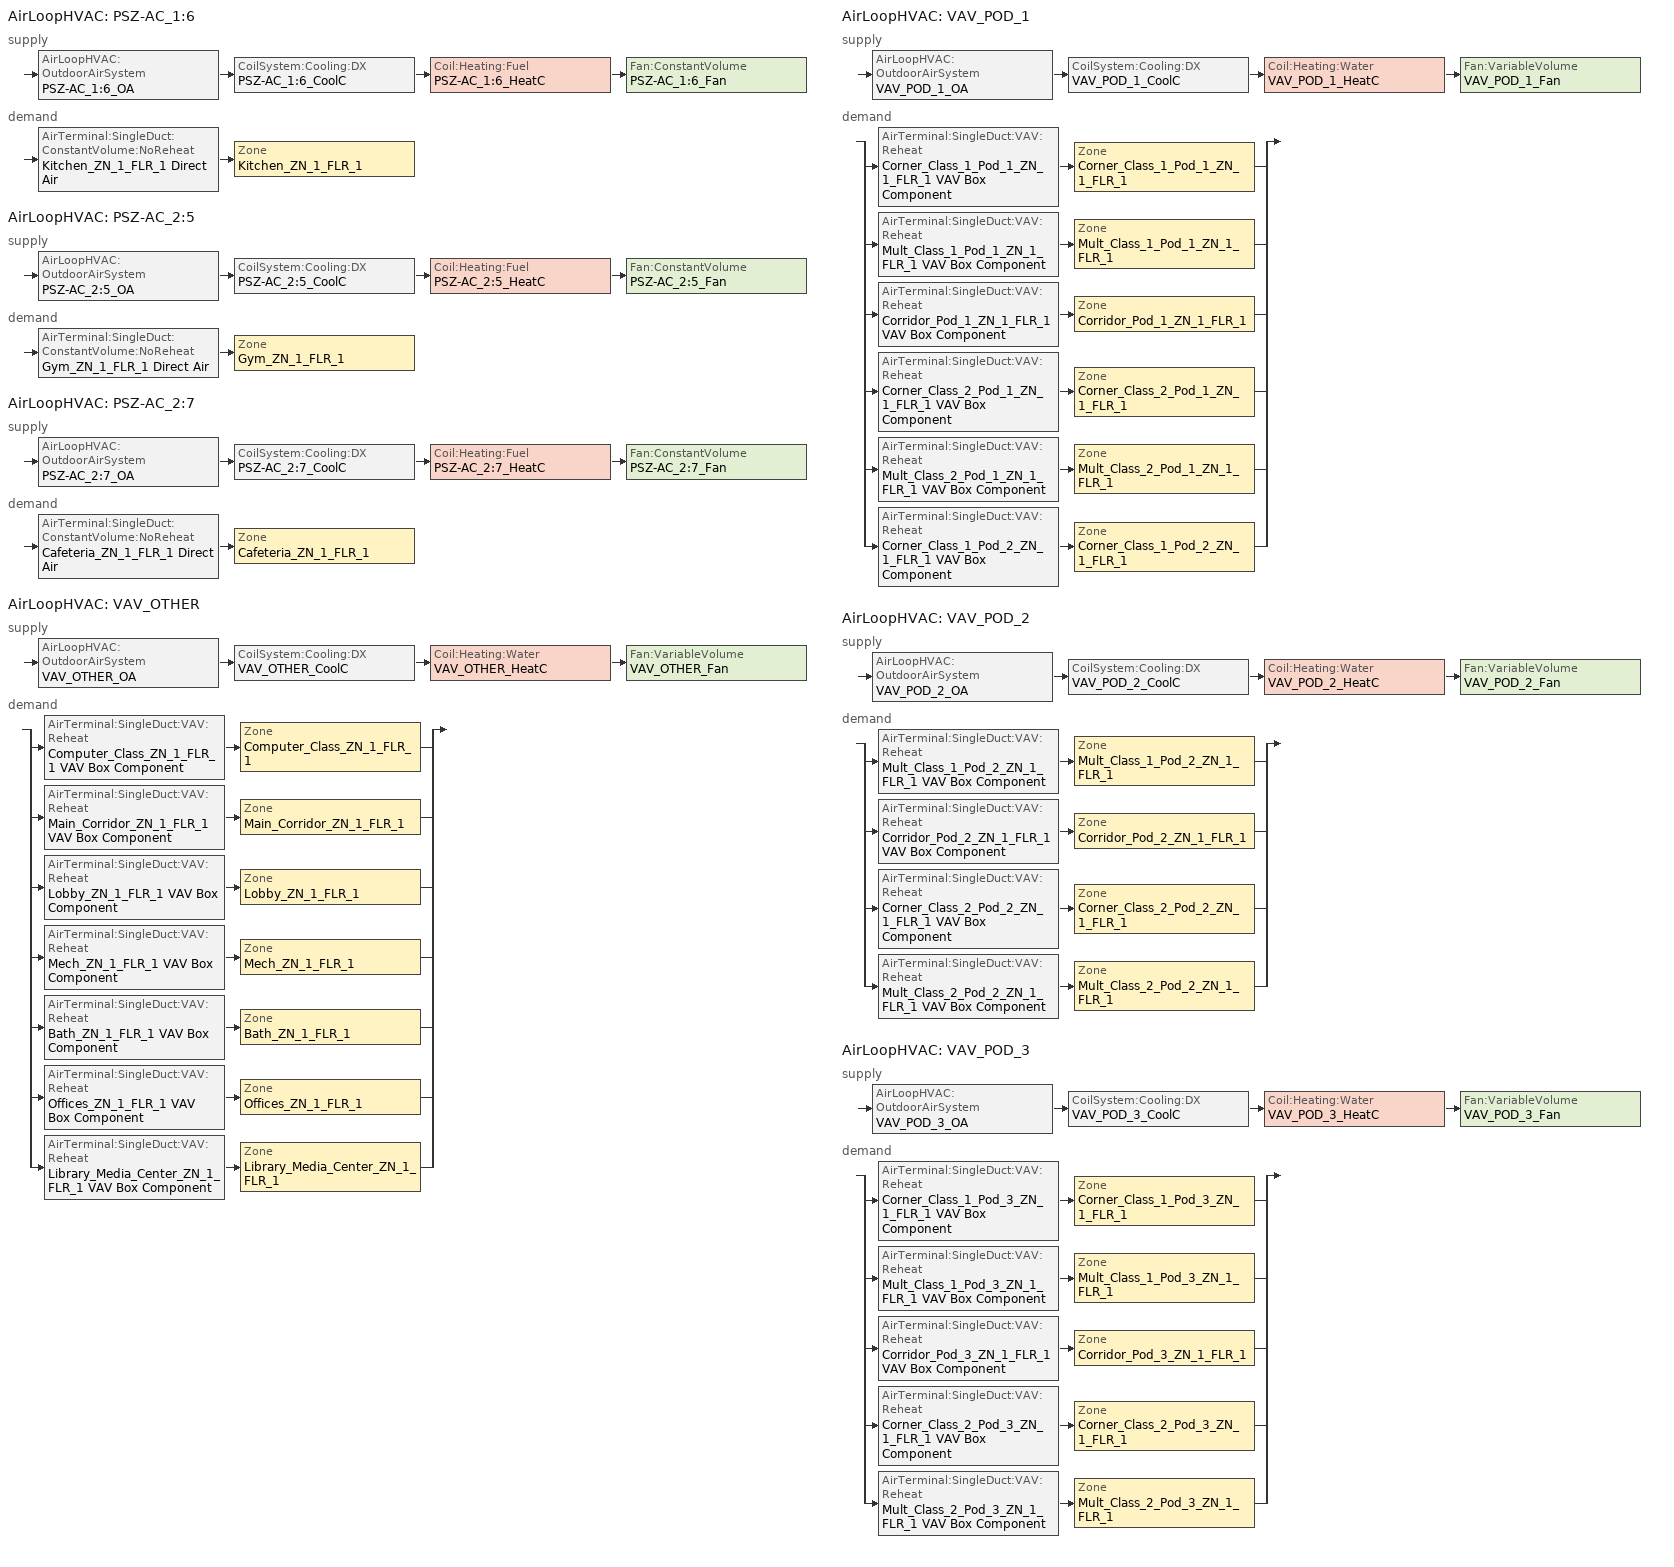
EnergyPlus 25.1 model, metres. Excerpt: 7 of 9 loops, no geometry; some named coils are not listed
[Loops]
AirLoopHVAC 'PSZ-AC_1:6'
 supply: AirLoopHVAC:OutdoorAirSystem 'PSZ-AC_1:6_OA' > CoilSystem:Cooling:DX 'PSZ-AC_1:6_CoolC' > Coil:Heating:Fuel 'PSZ-AC_1:6_HeatC' > Fan:ConstantVolume 'PSZ-AC_1:6_Fan'
 demand: AirTerminal:SingleDuct:ConstantVolume:NoReheat 'Kitchen_ZN_1_FLR_1 Direct Air' > Zone 'Kitchen_ZN_1_FLR_1'
AirLoopHVAC 'PSZ-AC_2:5'
 supply: AirLoopHVAC:OutdoorAirSystem 'PSZ-AC_2:5_OA' > CoilSystem:Cooling:DX 'PSZ-AC_2:5_CoolC' > Coil:Heating:Fuel 'PSZ-AC_2:5_HeatC' > Fan:ConstantVolume 'PSZ-AC_2:5_Fan'
 demand: AirTerminal:SingleDuct:ConstantVolume:NoReheat 'Gym_ZN_1_FLR_1 Direct Air' > Zone 'Gym_ZN_1_FLR_1'
AirLoopHVAC 'PSZ-AC_2:7'
 supply: AirLoopHVAC:OutdoorAirSystem 'PSZ-AC_2:7_OA' > CoilSystem:Cooling:DX 'PSZ-AC_2:7_CoolC' > Coil:Heating:Fuel 'PSZ-AC_2:7_HeatC' > Fan:ConstantVolume 'PSZ-AC_2:7_Fan'
 demand: AirTerminal:SingleDuct:ConstantVolume:NoReheat 'Cafeteria_ZN_1_FLR_1 Direct Air' > Zone 'Cafeteria_ZN_1_FLR_1'
AirLoopHVAC 'VAV_OTHER'
 supply: AirLoopHVAC:OutdoorAirSystem 'VAV_OTHER_OA' > CoilSystem:Cooling:DX 'VAV_OTHER_CoolC' > Coil:Heating:Water 'VAV_OTHER_HeatC' > Fan:VariableVolume 'VAV_OTHER_Fan'
 demand: split
  | AirTerminal:SingleDuct:VAV:Reheat 'Computer_Class_ZN_1_FLR_1 VAV Box Component' > Zone 'Computer_Class_ZN_1_FLR_1'
  | AirTerminal:SingleDuct:VAV:Reheat 'Main_Corridor_ZN_1_FLR_1 VAV Box Component' > Zone 'Main_Corridor_ZN_1_FLR_1'
  | AirTerminal:SingleDuct:VAV:Reheat 'Lobby_ZN_1_FLR_1 VAV Box Component' > Zone 'Lobby_ZN_1_FLR_1'
  | AirTerminal:SingleDuct:VAV:Reheat 'Mech_ZN_1_FLR_1 VAV Box Component' > Zone 'Mech_ZN_1_FLR_1'
  | AirTerminal:SingleDuct:VAV:Reheat 'Bath_ZN_1_FLR_1 VAV Box Component' > Zone 'Bath_ZN_1_FLR_1'
  | AirTerminal:SingleDuct:VAV:Reheat 'Offices_ZN_1_FLR_1 VAV Box Component' > Zone 'Offices_ZN_1_FLR_1'
  | AirTerminal:SingleDuct:VAV:Reheat 'Library_Media_Center_ZN_1_FLR_1 VAV Box Component' > Zone 'Library_Media_Center_ZN_1_FLR_1'
AirLoopHVAC 'VAV_POD_1'
 supply: AirLoopHVAC:OutdoorAirSystem 'VAV_POD_1_OA' > CoilSystem:Cooling:DX 'VAV_POD_1_CoolC' > Coil:Heating:Water 'VAV_POD_1_HeatC' > Fan:VariableVolume 'VAV_POD_1_Fan'
 demand: split
  | AirTerminal:SingleDuct:VAV:Reheat 'Corner_Class_1_Pod_1_ZN_1_FLR_1 VAV Box Component' > Zone 'Corner_Class_1_Pod_1_ZN_1_FLR_1'
  | AirTerminal:SingleDuct:VAV:Reheat 'Mult_Class_1_Pod_1_ZN_1_FLR_1 VAV Box Component' > Zone 'Mult_Class_1_Pod_1_ZN_1_FLR_1'
  | AirTerminal:SingleDuct:VAV:Reheat 'Corridor_Pod_1_ZN_1_FLR_1 VAV Box Component' > Zone 'Corridor_Pod_1_ZN_1_FLR_1'
  | AirTerminal:SingleDuct:VAV:Reheat 'Corner_Class_2_Pod_1_ZN_1_FLR_1 VAV Box Component' > Zone 'Corner_Class_2_Pod_1_ZN_1_FLR_1'
  | AirTerminal:SingleDuct:VAV:Reheat 'Mult_Class_2_Pod_1_ZN_1_FLR_1 VAV Box Component' > Zone 'Mult_Class_2_Pod_1_ZN_1_FLR_1'
  | AirTerminal:SingleDuct:VAV:Reheat 'Corner_Class_1_Pod_2_ZN_1_FLR_1 VAV Box Component' > Zone 'Corner_Class_1_Pod_2_ZN_1_FLR_1'
AirLoopHVAC 'VAV_POD_2'
 supply: AirLoopHVAC:OutdoorAirSystem 'VAV_POD_2_OA' > CoilSystem:Cooling:DX 'VAV_POD_2_CoolC' > Coil:Heating:Water 'VAV_POD_2_HeatC' > Fan:VariableVolume 'VAV_POD_2_Fan'
 demand: split
  | AirTerminal:SingleDuct:VAV:Reheat 'Mult_Class_1_Pod_2_ZN_1_FLR_1 VAV Box Component' > Zone 'Mult_Class_1_Pod_2_ZN_1_FLR_1'
  | AirTerminal:SingleDuct:VAV:Reheat 'Corridor_Pod_2_ZN_1_FLR_1 VAV Box Component' > Zone 'Corridor_Pod_2_ZN_1_FLR_1'
  | AirTerminal:SingleDuct:VAV:Reheat 'Corner_Class_2_Pod_2_ZN_1_FLR_1 VAV Box Component' > Zone 'Corner_Class_2_Pod_2_ZN_1_FLR_1'
  | AirTerminal:SingleDuct:VAV:Reheat 'Mult_Class_2_Pod_2_ZN_1_FLR_1 VAV Box Component' > Zone 'Mult_Class_2_Pod_2_ZN_1_FLR_1'
AirLoopHVAC 'VAV_POD_3'
 supply: AirLoopHVAC:OutdoorAirSystem 'VAV_POD_3_OA' > CoilSystem:Cooling:DX 'VAV_POD_3_CoolC' > Coil:Heating:Water 'VAV_POD_3_HeatC' > Fan:VariableVolume 'VAV_POD_3_Fan'
 demand: split
  | AirTerminal:SingleDuct:VAV:Reheat 'Corner_Class_1_Pod_3_ZN_1_FLR_1 VAV Box Component' > Zone 'Corner_Class_1_Pod_3_ZN_1_FLR_1'
  | AirTerminal:SingleDuct:VAV:Reheat 'Mult_Class_1_Pod_3_ZN_1_FLR_1 VAV Box Component' > Zone 'Mult_Class_1_Pod_3_ZN_1_FLR_1'
  | AirTerminal:SingleDuct:VAV:Reheat 'Corridor_Pod_3_ZN_1_FLR_1 VAV Box Component' > Zone 'Corridor_Pod_3_ZN_1_FLR_1'
  | AirTerminal:SingleDuct:VAV:Reheat 'Corner_Class_2_Pod_3_ZN_1_FLR_1 VAV Box Component' > Zone 'Corner_Class_2_Pod_3_ZN_1_FLR_1'
  | AirTerminal:SingleDuct:VAV:Reheat 'Mult_Class_2_Pod_3_ZN_1_FLR_1 VAV Box Component' > Zone 'Mult_Class_2_Pod_3_ZN_1_FLR_1'
[AirLoopHVAC] Design supply air flow rate=Autosize
PSZ-AC_1:6; PSZ-AC_2:5; PSZ-AC_2:7; VAV_OTHER; VAV_POD_1; VAV_POD_2; VAV_POD_3
[AirTerminal:SingleDuct:ConstantVolume:NoReheat] Availability schedule=ALWAYS_ON; Maximum air flow rate=Autosize
Cafeteria_ZN_1_FLR_1 Direct Air; Gym_ZN_1_FLR_1 Direct Air; Kitchen_ZN_1_FLR_1 Direct Air
[AirTerminal:SingleDuct:VAV:Reheat] Availability schedule=ALWAYS_ON; Convergence tolerance=0.001; Damper heating action=Normal; Maximum air flow rate=Autosize; Maximum flow fraction during reheat=Autosize; Maximum flow per zone floor area during reheat=Autosize; Maximum hot water or steam flow rate=Autosize; Minimum hot water or steam flow rate=0; Zone minimum air flow input method=Constant
Name | Constant minimum air flow fraction | Reheat coil
Bath_ZN_1_FLR_1 VAV Box Component | Autosize | Bath_ZN_1_FLR_1 VAV Box Reheat Coil
Computer_Class_ZN_1_FLR_1 VAV Box Component | 0.3 | Computer_Class_ZN_1_FLR_1 VAV Box Reheat Coil
Corner_Class_1_Pod_1_ZN_1_FLR_1 VAV Box Component | 0.3 | Corner_Class_1_Pod_1_ZN_1_FLR_1 VAV Box Reheat Coil
Corner_Class_1_Pod_2_ZN_1_FLR_1 VAV Box Component | 0.3 | Corner_Class_1_Pod_2_ZN_1_FLR_1 VAV Box Reheat Coil
Corner_Class_1_Pod_3_ZN_1_FLR_1 VAV Box Component | 0.3 | Corner_Class_1_Pod_3_ZN_1_FLR_1 VAV Box Reheat Coil
Corner_Class_2_Pod_1_ZN_1_FLR_1 VAV Box Component | 0.3 | Corner_Class_2_Pod_1_ZN_1_FLR_1 VAV Box Reheat Coil
Corner_Class_2_Pod_2_ZN_1_FLR_1 VAV Box Component | 0.3 | Corner_Class_2_Pod_2_ZN_1_FLR_1 VAV Box Reheat Coil
Corner_Class_2_Pod_3_ZN_1_FLR_1 VAV Box Component | 0.3 | Corner_Class_2_Pod_3_ZN_1_FLR_1 VAV Box Reheat Coil
Corridor_Pod_1_ZN_1_FLR_1 VAV Box Component | 0.3 | Corridor_Pod_1_ZN_1_FLR_1 VAV Box Reheat Coil
Corridor_Pod_2_ZN_1_FLR_1 VAV Box Component | 0.3 | Corridor_Pod_2_ZN_1_FLR_1 VAV Box Reheat Coil
Corridor_Pod_3_ZN_1_FLR_1 VAV Box Component | 0.3 | Corridor_Pod_3_ZN_1_FLR_1 VAV Box Reheat Coil
Library_Media_Center_ZN_1_FLR_1 VAV Box Component | 0.3 | Library_Media_Center_ZN_1_FLR_1 VAV Box Reheat Coil
Lobby_ZN_1_FLR_1 VAV Box Component | 0.3 | Lobby_ZN_1_FLR_1 VAV Box Reheat Coil
Main_Corridor_ZN_1_FLR_1 VAV Box Component | 0.3 | Main_Corridor_ZN_1_FLR_1 VAV Box Reheat Coil
Mech_ZN_1_FLR_1 VAV Box Component | 0.3 | Mech_ZN_1_FLR_1 VAV Box Reheat Coil
Mult_Class_1_Pod_1_ZN_1_FLR_1 VAV Box Component | 0.3 | Mult_Class_1_Pod_1_ZN_1_FLR_1 VAV Box Reheat Coil
Mult_Class_1_Pod_2_ZN_1_FLR_1 VAV Box Component | 0.3 | Mult_Class_1_Pod_2_ZN_1_FLR_1 VAV Box Reheat Coil
Mult_Class_1_Pod_3_ZN_1_FLR_1 VAV Box Component | 0.3 | Mult_Class_1_Pod_3_ZN_1_FLR_1 VAV Box Reheat Coil
Mult_Class_2_Pod_1_ZN_1_FLR_1 VAV Box Component | 0.3 | Mult_Class_2_Pod_1_ZN_1_FLR_1 VAV Box Reheat Coil
Mult_Class_2_Pod_2_ZN_1_FLR_1 VAV Box Component | 0.3 | Mult_Class_2_Pod_2_ZN_1_FLR_1 VAV Box Reheat Coil
Mult_Class_2_Pod_3_ZN_1_FLR_1 VAV Box Component | 0.3 | Mult_Class_2_Pod_3_ZN_1_FLR_1 VAV Box Reheat Coil
Offices_ZN_1_FLR_1 VAV Box Component | 0.3 | Offices_ZN_1_FLR_1 VAV Box Reheat Coil
[Coil:Cooling:DX:SingleSpeed] 2023 rated evaporator fan power per volume flow rate=934.4; Availability schedule=ALWAYS_ON; Energy input ratio function of flow fraction curve=ConstantCubic; Energy input ratio function of temperature curve=Cool-EIR-fT; Gross rated sensible heat ratio=Autosize; Gross rated total cooling capacity=Autosize; Part load fraction correlation curve=Cool-PLF-fPLR; Rated air flow rate=Autosize; Total cooling capacity function of flow fraction curve=ConstantCubic; Total cooling capacity function of temperature curve=Cool-Cap-fT
Name | Gross rated cooling cop
PSZ-AC_1:6_CoolC DXCoil | 3.66668
PSZ-AC_2:5_CoolC DXCoil | 3.50016
[Coil:Cooling:DX:TwoSpeed] Availability schedule=ALWAYS_ON; Energy input ratio function of flow fraction curve=Measured_CoolCStandard10Ton_EIRFFF; Energy input ratio function of temperature curve=Measured_CoolCStandard10Ton_EIRFT; High speed gross rated total cooling capacity=Autosize; High speed rated air flow rate=Autosize; High speed rated sensible heat ratio=Autosize; Low speed energy input ratio function of temperature curve=Measured_LowSpeedCoolEIRLSFT; Low speed gross rated sensible heat ratio=Autosize; Low speed gross rated total cooling capacity=Autosize; Low speed rated air flow rate=Autosize; Low speed total cooling capacity function of temperature curve=Measured_LowSpeedCoolCapLSFT; Part load fraction correlation curve=No_PLR_Degredation; Total cooling capacity function of flow fraction curve=Measured_CoolCStandard10Ton_CapFF; Total cooling capacity function of temperature curve=Measured_CoolCStandard10Ton_CapFT
Name | High speed gross rated cooling cop | Low speed gross rated cooling cop
PSZ-AC_2:7_CoolC DXCoil | 3.30033 | 3.34947
VAV_OTHER_CoolC DXCoil; VAV_POD_1_CoolC DXCoil; VAV_POD_2_CoolC DXCoil; VAV_POD_3_CoolC DXCoil | 3.23372 | 3.28187
[Coil:Heating:Fuel] Availability schedule=ALWAYS_ON; Fuel type=NaturalGas; Nominal capacity=Autosize
Name | Burner efficiency
PSZ-AC_1:6_HeatC | 0.8
PSZ-AC_2:5_HeatC; PSZ-AC_2:7_HeatC | 0.78
[Coil:Heating:Water] Availability schedule=ALWAYS_ON; Maximum water flow rate=Autosize; Performance input method=UFactorTimesAreaAndDesignWaterFlowRate; Rated capacity=Autosize; Rated inlet air temperature=16.6; Rated inlet water temperature=82.2; Rated outlet air temperature=32.2; Rated outlet water temperature=71.1; U factor times area value=Autosize
VAV_OTHER_HeatC; VAV_POD_1_HeatC; VAV_POD_2_HeatC; VAV_POD_3_HeatC
[CoilSystem:Cooling:DX] Availability schedule=ALWAYS_ON
Name | Cooling coil
PSZ-AC_1:6_CoolC | PSZ-AC_1:6_CoolC DXCoil
PSZ-AC_2:5_CoolC | PSZ-AC_2:5_CoolC DXCoil
PSZ-AC_2:7_CoolC | PSZ-AC_2:7_CoolC DXCoil
VAV_OTHER_CoolC | VAV_OTHER_CoolC DXCoil
VAV_POD_1_CoolC | VAV_POD_1_CoolC DXCoil
VAV_POD_2_CoolC | VAV_POD_2_CoolC DXCoil
VAV_POD_3_CoolC | VAV_POD_3_CoolC DXCoil
[Controller:OutdoorAir] Economizer control action type=ModulateFlow; Economizer maximum limit dry bulb temperature=28; Economizer maximum limit enthalpy=64000; Economizer minimum limit dry bulb temperature=-100; Lockout type=NoLockout; Maximum outdoor air flow rate=Autosize; Minimum limit type=FixedMinimum; Minimum outdoor air flow rate=Autosize; Minimum outdoor air schedule=MinOA_Sched
Name | Economizer control type
PSZ-AC_1:6_OA_Controller; PSZ-AC_2:5_OA_Controller | NoEconomizer
PSZ-AC_2:7_OA_Controller; VAV_OTHER_OA_Controller; VAV_POD_1_OA_Controller; VAV_POD_2_OA_Controller; VAV_POD_3_OA_Controller | DifferentialDryBulb
[Controller:WaterCoil] Action=Normal; Actuator variable=Flow; Control variable=Temperature; Controller convergence tolerance=0.0001; Maximum actuated flow=Autosize; Minimum actuated flow=0
VAV_OTHER_HeatC_Controller; VAV_POD_1_HeatC_Controller; VAV_POD_2_HeatC_Controller; VAV_POD_3_HeatC_Controller
[DesignSpecification:OutdoorAir]
Name | Outdoor air flow per person | Outdoor air method | Outdoor air flow per zone floor area
SZ DSOA Bath_ZN_1_FLR_1 | 0.025 | Flow/Person
SZ DSOA Cafeteria_ZN_1_FLR_1; SZ DSOA Gym_ZN_1_FLR_1; SZ DSOA Offices_ZN_1_FLR_1 | 0.01 | Flow/Person
SZ DSOA Computer_Class_ZN_1_FLR_1; SZ DSOA Corner_Class_1_Pod_1_ZN_1_FLR_1; SZ DSOA Corner_Class_1_Pod_2_ZN_1_FLR_1; SZ DSOA Corner_Class_1_Pod_3_ZN_1_FLR_1; SZ DSOA Corner_Class_2_Pod_1_ZN_1_FLR_1; SZ DSOA Corner_Class_2_Pod_2_ZN_1_FLR_1; SZ DSOA Corner_Class_2_Pod_3_ZN_1_FLR_1; SZ DSOA Kitchen_ZN_1_FLR_1; SZ DSOA Library_Media_Center_ZN_1_FLR_1; SZ DSOA Mult_Class_1_Pod_1_ZN_1_FLR_1; SZ DSOA Mult_Class_1_Pod_2_ZN_1_FLR_1; SZ DSOA Mult_Class_1_Pod_3_ZN_1_FLR_1; SZ DSOA Mult_Class_2_Pod_1_ZN_1_FLR_1; SZ DSOA Mult_Class_2_Pod_2_ZN_1_FLR_1; SZ DSOA Mult_Class_2_Pod_3_ZN_1_FLR_1 | 0.008 | Flow/Person
SZ DSOA Corridor_Pod_1_ZN_1_FLR_1; SZ DSOA Corridor_Pod_2_ZN_1_FLR_1; SZ DSOA Corridor_Pod_3_ZN_1_FLR_1; SZ DSOA Lobby_ZN_1_FLR_1; SZ DSOA Main_Corridor_ZN_1_FLR_1 |  | Flow/Area | 0.0005
SZ DSOA Mech_ZN_1_FLR_1 |  | Flow/Area | 0.00025
[Fan:ConstantVolume] Availability schedule=HVACOperationSchd; End use subcategory=Fan Energy; Maximum flow rate=Autosize; Motor in airstream fraction=1; Pressure rise=622
Name | Fan total efficiency | Motor efficiency
PSZ-AC_1:6_Fan | 0.53625 | 0.825
PSZ-AC_2:5_Fan | 0.546 | 0.84
PSZ-AC_2:7_Fan | 0.56875 | 0.875
[Fan:VariableVolume] Availability schedule=HVACOperationSchd; End use subcategory=Fan Energy; Fan power coefficient 1=0.0407599; Fan power coefficient 2=0.088045; Fan power coefficient 3=-0.0729261; Fan power coefficient 4=0.94374; Fan power coefficient 5=0; Fan power minimum air flow rate=0; Fan power minimum flow rate input method=FixedFlowRate; Maximum flow rate=Autosize; Motor in airstream fraction=1; Pressure rise=1109.648
Name | Fan total efficiency | Motor efficiency
VAV_OTHER_Fan; VAV_POD_1_Fan | 0.5915 | 0.91
VAV_POD_2_Fan; VAV_POD_3_Fan | 0.58175 | 0.895
[Fan:ZoneExhaust] Availability schedule=HVACOperationSchd; End use subcategory=Zone Exhaust Fans
Name | Fan total efficiency | Maximum flow rate | Pressure rise
Bath_ZN_1_FLR_1 Exhaust Fan | 0.338 | 0.2832 | 125
Cafeteria_ZN_1_FLR_1 Exhaust Fan | 1 | 1.3554 | 1e-06
Kitchen_ZN_1_FLR_1 Exhaust Fan | 1 | 0.2016 | 1e-06
[Refrigeration:Case] Zone=Kitchen_ZN_1_FLR_1; Anti sweat heater control type=None; Availability schedule=ALWAYS_ON; Case anti sweat heater power per unit length=0; Case height=0; Case length=3.66; Case lighting schedule=BLDG_LIGHT_SCH; Defrost energy correction curve type=None; Fraction of lighting energy to case=1; Humidity at zero anti sweat heater energy=0; Latent case credit curve type=CaseTemperatureMethod; Minimum anti sweat heater power per unit length=0; Rated ambient relative humidity=55; Rated ambient temperature=23.88; Rated total cooling capacity per unit length=734; Standard case lighting power per unit length=33; Under case hvac return air fraction=0
Name | Case credit fraction schedule | Case defrost drip down schedule | Case defrost power per unit length | Case defrost schedule | Case defrost type | Case operating temperature | Fraction of anti sweat heater energy to case | Latent case credit curve | Operating case fan power per unit length | Rated latent heat ratio | Rated runtime fraction | Refrigerated case restocking schedule | Standard case fan power per unit length
Kitchen_ZN_1_FLR_1_Case:1_WALKINFREEZER | Kitchen_ZN_1_FLR_1_Case:1_WALKINFREEZER_CaseCreditReduxSched | Kitchen_ZN_1_FLR_1_Case:1_WALKINFREEZER_CaseDripDown2aDaySched | 547 | Kitchen_ZN_1_FLR_1_Case:1_WALKINFREEZER_CaseDefrost2aDaySched | Electric | -23 | 0 | Kitchen_ZN_1_FLR_1_Case:1_WALKINFREEZERSingleShelfHorizontal_LatentEnergyMult | 68.3 | 0.1 | 0.4 | Kitchen_ZN_1_FLR_1_Case:1_WALKINFREEZER_WalkInStockingSched | 68.3
Kitchen_ZN_1_FLR_1_Case:2_SELFCONTAINEDDISPLAYCASE |  |  | 0 |  | None | 2 | 0.2 | Kitchen_ZN_1_FLR_1_Case:2_SELFCONTAINEDDISPLAYCASEMultiShelfVertical_LatentEnergyMult | 55 | 0.08 | 0.85 | Kitchen_ZN_1_FLR_1_Case:2_SELFCONTAINEDDISPLAYCASE_CaseStockingSched | 55
[Refrigeration:CompressorRack] Condenser type=AirCooled; Design condenser fan power=350; Heat rejection location=Outdoors
Name | Compressor rack cop function of temperature curve | Condenser fan power function of temperature curve | Design compressor rack cop | End use subcategory | Refrigeration case name or walkin name or caseandwalkinlist
RACK1 | RACK1_RackCOPfTCurve | RACK1_RackCondFanCurve2 | 1.5 | Low Temp Refrigeration | Kitchen_ZN_1_FLR_1_Case:1_WALKINFREEZER
RACK2 | RACK2_RackCOPfTCurve |  | 3 | Med Temp Refrigeration | Kitchen_ZN_1_FLR_1_Case:2_SELFCONTAINEDDISPLAYCASE
[SetpointManager:MixedAir] Control variable=Temperature
Name | Setpoint node or nodelist
PSZ-AC_1:6_CoolC SAT Manager | PSZ-AC_1:6_CoolC-PSZ-AC_1:6_HeatCNode
PSZ-AC_1:6_HeatC MixedAir Manager | PSZ-AC_1:6_HeatC-PSZ-AC_1:6_FanNode
PSZ-AC_1:6_OAMixed Air Temp Manager | PSZ-AC_1:6_OA-PSZ-AC_1:6_CoolCNode
PSZ-AC_2:5_CoolC SAT Manager | PSZ-AC_2:5_CoolC-PSZ-AC_2:5_HeatCNode
PSZ-AC_2:5_HeatC MixedAir Manager | PSZ-AC_2:5_HeatC-PSZ-AC_2:5_FanNode
PSZ-AC_2:5_OAMixed Air Temp Manager | PSZ-AC_2:5_OA-PSZ-AC_2:5_CoolCNode
PSZ-AC_2:7_CoolC SAT Manager | PSZ-AC_2:7_CoolC-PSZ-AC_2:7_HeatCNode
PSZ-AC_2:7_HeatC MixedAir Manager | PSZ-AC_2:7_HeatC-PSZ-AC_2:7_FanNode
PSZ-AC_2:7_OAMixed Air Temp Manager | PSZ-AC_2:7_OA-PSZ-AC_2:7_CoolCNode
VAV_OTHER_CoolC SAT Manager | VAV_OTHER_CoolC-VAV_OTHER_HeatCNode
VAV_OTHER_HeatC SAT Manager | VAV_OTHER_HeatC-VAV_OTHER_FanNode
VAV_OTHER_OAMixed Air Temp Manager | VAV_OTHER_OA-VAV_OTHER_CoolCNode
VAV_POD_1_CoolC SAT Manager | VAV_POD_1_CoolC-VAV_POD_1_HeatCNode
VAV_POD_1_HeatC SAT Manager | VAV_POD_1_HeatC-VAV_POD_1_FanNode
VAV_POD_1_OAMixed Air Temp Manager | VAV_POD_1_OA-VAV_POD_1_CoolCNode
VAV_POD_2_CoolC SAT Manager | VAV_POD_2_CoolC-VAV_POD_2_HeatCNode
VAV_POD_2_HeatC SAT Manager | VAV_POD_2_HeatC-VAV_POD_2_FanNode
VAV_POD_2_OAMixed Air Temp Manager | VAV_POD_2_OA-VAV_POD_2_CoolCNode
VAV_POD_3_CoolC SAT Manager | VAV_POD_3_CoolC-VAV_POD_3_HeatCNode
VAV_POD_3_HeatC SAT Manager | VAV_POD_3_HeatC-VAV_POD_3_FanNode
VAV_POD_3_OAMixed Air Temp Manager | VAV_POD_3_OA-VAV_POD_3_CoolCNode
[SetpointManager:Scheduled] Control variable=Temperature; Schedule=Seasonal-Reset-Supply-Air-Temp-Sch
Name | Setpoint node or nodelist
VAV_OTHER SAT setpoint | VAV_OTHER Supply Equipment Outlet Node
VAV_POD_1 SAT setpoint | VAV_POD_1 Supply Equipment Outlet Node
VAV_POD_2 SAT setpoint | VAV_POD_2 Supply Equipment Outlet Node
VAV_POD_3 SAT setpoint | VAV_POD_3 Supply Equipment Outlet Node
[SetpointManager:SingleZone:Reheat] Control variable=Temperature; Maximum supply air temperature=50; Minimum supply air temperature=10
Name | Control zone | Setpoint node or nodelist
SupAirTemp MngrCafeteria_ZN_1_FLR_1 | Cafeteria_ZN_1_FLR_1 | PSZ-AC_2:7 Supply Equipment Outlet Node
SupAirTemp MngrGym_ZN_1_FLR_1 | Gym_ZN_1_FLR_1 | PSZ-AC_2:5 Supply Equipment Outlet Node
SupAirTemp MngrKitchen_ZN_1_FLR_1 | Kitchen_ZN_1_FLR_1 | PSZ-AC_1:6 Supply Equipment Outlet Node
[Sizing:System] Central cooling capacity control method=VAV; Central cooling design supply air humidity ratio=0.0085; Central cooling design supply air temperature=12.8; Central heating design supply air humidity ratio=0.008; Cooling design capacity=Autosize; Cooling design capacity method=CoolingDesignCapacity; Cooling supply air flow rate method=DesignDay; Design outdoor air flow rate=Autosize; Heating design capacity=Autosize; Heating design capacity method=HeatingDesignCapacity; Heating supply air flow rate method=DesignDay; Precool design humidity ratio=0.008; Precool design temperature=12.8; Preheat design humidity ratio=0.008; Preheat design temperature=7; Type of load to size on=Sensible; Type of zone sum to use=NonCoincident; Zone maximum outdoor air fraction=1
Name | 100 outdoor air in cooling | 100 outdoor air in heating | Central heating design supply air temperature | Central heating maximum system air flow ratio
PSZ-AC_1:6 | Yes | Yes | 40 | 1
PSZ-AC_2:5; PSZ-AC_2:7 | No | No | 40 | 1
VAV_OTHER; VAV_POD_1; VAV_POD_2; VAV_POD_3 | No | No | 16.7 | 0.3
[Sizing:Zone] Account for dedicated outdoor air system=No; Cooling design air flow method=DesignDay; Dedicated outdoor air high setpoint temperature for design=Autosize; Dedicated outdoor air low setpoint temperature for design=Autosize; Dedicated outdoor air system control strategy=NeutralSupplyAir; Heating design air flow method=DesignDay; Zone cooling design supply air humidity ratio=0.0085; Zone cooling design supply air temperature=12.8; Zone cooling design supply air temperature input method=SupplyAirTemperature; Zone heating design supply air humidity ratio=0.008; Zone heating design supply air temperature=50; Zone heating design supply air temperature input method=SupplyAirTemperature
Name | Cooling minimum air flow | Design specification outdoor air object
Bath_ZN_1_FLR_1 | 0.2832 | SZ DSOA Bath_ZN_1_FLR_1
Cafeteria_ZN_1_FLR_1 |  | SZ DSOA Cafeteria_ZN_1_FLR_1
Computer_Class_ZN_1_FLR_1 |  | SZ DSOA Computer_Class_ZN_1_FLR_1
Corner_Class_1_Pod_1_ZN_1_FLR_1 |  | SZ DSOA Corner_Class_1_Pod_1_ZN_1_FLR_1
Corner_Class_1_Pod_2_ZN_1_FLR_1 |  | SZ DSOA Corner_Class_1_Pod_2_ZN_1_FLR_1
Corner_Class_1_Pod_3_ZN_1_FLR_1 |  | SZ DSOA Corner_Class_1_Pod_3_ZN_1_FLR_1
Corner_Class_2_Pod_1_ZN_1_FLR_1 |  | SZ DSOA Corner_Class_2_Pod_1_ZN_1_FLR_1
Corner_Class_2_Pod_2_ZN_1_FLR_1 |  | SZ DSOA Corner_Class_2_Pod_2_ZN_1_FLR_1
Corner_Class_2_Pod_3_ZN_1_FLR_1 |  | SZ DSOA Corner_Class_2_Pod_3_ZN_1_FLR_1
Corridor_Pod_1_ZN_1_FLR_1 |  | SZ DSOA Corridor_Pod_1_ZN_1_FLR_1
Corridor_Pod_2_ZN_1_FLR_1 |  | SZ DSOA Corridor_Pod_2_ZN_1_FLR_1
Corridor_Pod_3_ZN_1_FLR_1 |  | SZ DSOA Corridor_Pod_3_ZN_1_FLR_1
Gym_ZN_1_FLR_1 |  | SZ DSOA Gym_ZN_1_FLR_1
Kitchen_ZN_1_FLR_1 |  | SZ DSOA Kitchen_ZN_1_FLR_1
Library_Media_Center_ZN_1_FLR_1 |  | SZ DSOA Library_Media_Center_ZN_1_FLR_1
Lobby_ZN_1_FLR_1 |  | SZ DSOA Lobby_ZN_1_FLR_1
Main_Corridor_ZN_1_FLR_1 |  | SZ DSOA Main_Corridor_ZN_1_FLR_1
Mech_ZN_1_FLR_1 |  | SZ DSOA Mech_ZN_1_FLR_1
Mult_Class_1_Pod_1_ZN_1_FLR_1 |  | SZ DSOA Mult_Class_1_Pod_1_ZN_1_FLR_1
Mult_Class_1_Pod_2_ZN_1_FLR_1 |  | SZ DSOA Mult_Class_1_Pod_2_ZN_1_FLR_1
Mult_Class_1_Pod_3_ZN_1_FLR_1 |  | SZ DSOA Mult_Class_1_Pod_3_ZN_1_FLR_1
Mult_Class_2_Pod_1_ZN_1_FLR_1 |  | SZ DSOA Mult_Class_2_Pod_1_ZN_1_FLR_1
Mult_Class_2_Pod_2_ZN_1_FLR_1 |  | SZ DSOA Mult_Class_2_Pod_2_ZN_1_FLR_1
Mult_Class_2_Pod_3_ZN_1_FLR_1 |  | SZ DSOA Mult_Class_2_Pod_3_ZN_1_FLR_1
Offices_ZN_1_FLR_1 |  | SZ DSOA Offices_ZN_1_FLR_1
[ThermostatSetpoint:DualSetpoint]
Name | Cooling setpoint temperature schedule | Heating setpoint temperature schedule
Bath_ZN_1_FLR_1 DualSPSched; Corridor_Pod_1_ZN_1_FLR_1 DualSPSched; Corridor_Pod_2_ZN_1_FLR_1 DualSPSched; Corridor_Pod_3_ZN_1_FLR_1 DualSPSched; Kitchen_ZN_1_FLR_1 DualSPSched; Main_Corridor_ZN_1_FLR_1 DualSPSched; Mech_ZN_1_FLR_1 DualSPSched | CLGSETP_SCH_BathCorrMechKitchen | HTGSETP_SCH_BathCorrMechKitchen
Cafeteria_ZN_1_FLR_1 DualSPSched; Computer_Class_ZN_1_FLR_1 DualSPSched; Corner_Class_1_Pod_1_ZN_1_FLR_1 DualSPSched; Corner_Class_1_Pod_2_ZN_1_FLR_1 DualSPSched; Corner_Class_1_Pod_3_ZN_1_FLR_1 DualSPSched; Corner_Class_2_Pod_1_ZN_1_FLR_1 DualSPSched; Corner_Class_2_Pod_2_ZN_1_FLR_1 DualSPSched; Corner_Class_2_Pod_3_ZN_1_FLR_1 DualSPSched; Gym_ZN_1_FLR_1 DualSPSched; Library_Media_Center_ZN_1_FLR_1 DualSPSched; Lobby_ZN_1_FLR_1 DualSPSched; Mult_Class_1_Pod_1_ZN_1_FLR_1 DualSPSched; Mult_Class_1_Pod_2_ZN_1_FLR_1 DualSPSched; Mult_Class_1_Pod_3_ZN_1_FLR_1 DualSPSched; Mult_Class_2_Pod_1_ZN_1_FLR_1 DualSPSched; Mult_Class_2_Pod_2_ZN_1_FLR_1 DualSPSched; Mult_Class_2_Pod_3_ZN_1_FLR_1 DualSPSched; Offices_ZN_1_FLR_1 DualSPSched | CLGSETP_SCH | HTGSETP_SCH
[ZoneControl:Thermostat] Control type schedule=Dual Zone Control Type Sched
Name | Zone or zonelist | Control 1
Bath_ZN_1_FLR_1 Thermostat | Bath_ZN_1_FLR_1 | Bath_ZN_1_FLR_1 DualSPSched
Cafeteria_ZN_1_FLR_1 Thermostat | Cafeteria_ZN_1_FLR_1 | Cafeteria_ZN_1_FLR_1 DualSPSched
Computer_Class_ZN_1_FLR_1 Thermostat | Computer_Class_ZN_1_FLR_1 | Computer_Class_ZN_1_FLR_1 DualSPSched
Corner_Class_1_Pod_1_ZN_1_FLR_1 Thermostat | Corner_Class_1_Pod_1_ZN_1_FLR_1 | Corner_Class_1_Pod_1_ZN_1_FLR_1 DualSPSched
Corner_Class_1_Pod_2_ZN_1_FLR_1 Thermostat | Corner_Class_1_Pod_2_ZN_1_FLR_1 | Corner_Class_1_Pod_2_ZN_1_FLR_1 DualSPSched
Corner_Class_1_Pod_3_ZN_1_FLR_1 Thermostat | Corner_Class_1_Pod_3_ZN_1_FLR_1 | Corner_Class_1_Pod_3_ZN_1_FLR_1 DualSPSched
Corner_Class_2_Pod_1_ZN_1_FLR_1 Thermostat | Corner_Class_2_Pod_1_ZN_1_FLR_1 | Corner_Class_2_Pod_1_ZN_1_FLR_1 DualSPSched
Corner_Class_2_Pod_2_ZN_1_FLR_1 Thermostat | Corner_Class_2_Pod_2_ZN_1_FLR_1 | Corner_Class_2_Pod_2_ZN_1_FLR_1 DualSPSched
Corner_Class_2_Pod_3_ZN_1_FLR_1 Thermostat | Corner_Class_2_Pod_3_ZN_1_FLR_1 | Corner_Class_2_Pod_3_ZN_1_FLR_1 DualSPSched
Corridor_Pod_1_ZN_1_FLR_1 Thermostat | Corridor_Pod_1_ZN_1_FLR_1 | Corridor_Pod_1_ZN_1_FLR_1 DualSPSched
Corridor_Pod_2_ZN_1_FLR_1 Thermostat | Corridor_Pod_2_ZN_1_FLR_1 | Corridor_Pod_2_ZN_1_FLR_1 DualSPSched
Corridor_Pod_3_ZN_1_FLR_1 Thermostat | Corridor_Pod_3_ZN_1_FLR_1 | Corridor_Pod_3_ZN_1_FLR_1 DualSPSched
Gym_ZN_1_FLR_1 Thermostat | Gym_ZN_1_FLR_1 | Gym_ZN_1_FLR_1 DualSPSched
Kitchen_ZN_1_FLR_1 Thermostat | Kitchen_ZN_1_FLR_1 | Kitchen_ZN_1_FLR_1 DualSPSched
Library_Media_Center_ZN_1_FLR_1 Thermostat | Library_Media_Center_ZN_1_FLR_1 | Library_Media_Center_ZN_1_FLR_1 DualSPSched
Lobby_ZN_1_FLR_1 Thermostat | Lobby_ZN_1_FLR_1 | Lobby_ZN_1_FLR_1 DualSPSched
Main_Corridor_ZN_1_FLR_1 Thermostat | Main_Corridor_ZN_1_FLR_1 | Main_Corridor_ZN_1_FLR_1 DualSPSched
Mech_ZN_1_FLR_1 Thermostat | Mech_ZN_1_FLR_1 | Mech_ZN_1_FLR_1 DualSPSched
Mult_Class_1_Pod_1_ZN_1_FLR_1 Thermostat | Mult_Class_1_Pod_1_ZN_1_FLR_1 | Mult_Class_1_Pod_1_ZN_1_FLR_1 DualSPSched
Mult_Class_1_Pod_2_ZN_1_FLR_1 Thermostat | Mult_Class_1_Pod_2_ZN_1_FLR_1 | Mult_Class_1_Pod_2_ZN_1_FLR_1 DualSPSched
Mult_Class_1_Pod_3_ZN_1_FLR_1 Thermostat | Mult_Class_1_Pod_3_ZN_1_FLR_1 | Mult_Class_1_Pod_3_ZN_1_FLR_1 DualSPSched
Mult_Class_2_Pod_1_ZN_1_FLR_1 Thermostat | Mult_Class_2_Pod_1_ZN_1_FLR_1 | Mult_Class_2_Pod_1_ZN_1_FLR_1 DualSPSched
Mult_Class_2_Pod_2_ZN_1_FLR_1 Thermostat | Mult_Class_2_Pod_2_ZN_1_FLR_1 | Mult_Class_2_Pod_2_ZN_1_FLR_1 DualSPSched
Mult_Class_2_Pod_3_ZN_1_FLR_1 Thermostat | Mult_Class_2_Pod_3_ZN_1_FLR_1 | Mult_Class_2_Pod_3_ZN_1_FLR_1 DualSPSched
Offices_ZN_1_FLR_1 Thermostat | Offices_ZN_1_FLR_1 | Offices_ZN_1_FLR_1 DualSPSched
[Zone equipment]
Bath_ZN_1_FLR_1: Bath_ZN_1_FLR_1 Exhaust Fan, Bath_ZN_1_FLR_1 VAV Box Component
Cafeteria_ZN_1_FLR_1: Cafeteria_ZN_1_FLR_1 Exhaust Fan, Cafeteria_ZN_1_FLR_1 Direct Air
Computer_Class_ZN_1_FLR_1: Computer_Class_ZN_1_FLR_1 VAV Box Component
Corner_Class_1_Pod_1_ZN_1_FLR_1: Corner_Class_1_Pod_1_ZN_1_FLR_1 VAV Box Component
Corner_Class_1_Pod_2_ZN_1_FLR_1: Corner_Class_1_Pod_2_ZN_1_FLR_1 VAV Box Component
Corner_Class_1_Pod_3_ZN_1_FLR_1: Corner_Class_1_Pod_3_ZN_1_FLR_1 VAV Box Component
Corner_Class_2_Pod_1_ZN_1_FLR_1: Corner_Class_2_Pod_1_ZN_1_FLR_1 VAV Box Component
Corner_Class_2_Pod_2_ZN_1_FLR_1: Corner_Class_2_Pod_2_ZN_1_FLR_1 VAV Box Component
Corner_Class_2_Pod_3_ZN_1_FLR_1: Corner_Class_2_Pod_3_ZN_1_FLR_1 VAV Box Component
Corridor_Pod_1_ZN_1_FLR_1: Corridor_Pod_1_ZN_1_FLR_1 VAV Box Component
Corridor_Pod_2_ZN_1_FLR_1: Corridor_Pod_2_ZN_1_FLR_1 VAV Box Component
Corridor_Pod_3_ZN_1_FLR_1: Corridor_Pod_3_ZN_1_FLR_1 VAV Box Component
Gym_ZN_1_FLR_1: Gym_ZN_1_FLR_1 Direct Air
Kitchen_ZN_1_FLR_1: Kitchen_ZN_1_FLR_1 Exhaust Fan, Kitchen_ZN_1_FLR_1 Direct Air
Library_Media_Center_ZN_1_FLR_1: Library_Media_Center_ZN_1_FLR_1 VAV Box Component
Lobby_ZN_1_FLR_1: Lobby_ZN_1_FLR_1 VAV Box Component
Main_Corridor_ZN_1_FLR_1: Main_Corridor_ZN_1_FLR_1 VAV Box Component
Mech_ZN_1_FLR_1: Mech_ZN_1_FLR_1 VAV Box Component
Mult_Class_1_Pod_1_ZN_1_FLR_1: Mult_Class_1_Pod_1_ZN_1_FLR_1 VAV Box Component
Mult_Class_1_Pod_2_ZN_1_FLR_1: Mult_Class_1_Pod_2_ZN_1_FLR_1 VAV Box Component
Mult_Class_1_Pod_3_ZN_1_FLR_1: Mult_Class_1_Pod_3_ZN_1_FLR_1 VAV Box Component
Mult_Class_2_Pod_1_ZN_1_FLR_1: Mult_Class_2_Pod_1_ZN_1_FLR_1 VAV Box Component
Mult_Class_2_Pod_2_ZN_1_FLR_1: Mult_Class_2_Pod_2_ZN_1_FLR_1 VAV Box Component
Mult_Class_2_Pod_3_ZN_1_FLR_1: Mult_Class_2_Pod_3_ZN_1_FLR_1 VAV Box Component
Offices_ZN_1_FLR_1: Offices_ZN_1_FLR_1 VAV Box Component
[Curve:Biquadratic]
Name | Maximum value of x | Maximum value of y | Minimum value of x | Minimum value of y | Coefficient1 constant | Coefficient2 x | Coefficient3 x 2 | Coefficient4 y | Coefficient5 y 2 | Coefficient6 x y
Cool-Cap-fT | 100 | 100 | -100 | -100 | 0.971212 | -0.0152755 | 0.00144345 | -0.00039321 | -6.8364e-06 | -0.000290596
Cool-EIR-fT | 100 | 100 | -100 | -100 | 0.286871 | 0.0239022 | -0.000810648 | 0.0134585 | 0.000338936 | -0.000487004
Measured_CoolCStandard10Ton_CapFT | 29.4 | 50.3 | 11.1 | 10 | 0.52357 | 0.03478 | 0 | -0.001915 | -0.00010838 | 0
Measured_CoolCStandard10Ton_EIRFT | 29.4 | 50.3 | 11.1 | 10 | 0.9847 | -0.04285 | 0.0013562 | 0.009934 | 0.0006398 | -0.001169
Measured_LowSpeedCoolCapLSFT | 29.4 | 50.3 | 11.1 | 10 | 0.4136 | 0.03105 | 0 | 0.006952 | -0.0002128 | 0
Measured_LowSpeedCoolEIRLSFT | 29.4 | 50.3 | 11.1 | 10 | 1.1389 | -0.04518 | 0.0014298 | 0.006044 | 0.0006745 | -0.0012325
[Curve:Cubic]
Name | Maximum value of x | Minimum value of x | Coefficient1 constant | Coefficient2 x | Coefficient3 x 2 | Coefficient4 x 3
ConstantCubic | 100 | -100 | 1 | 0 | 0 | 0
Kitchen_ZN_1_FLR_1_Case:1_WALKINFREEZERSingleShelfHorizontal_LatentEnergyMult | 20 | -35 | 0.020376 | 0.00024378 | 1.14e-05 | 1.811e-07
Kitchen_ZN_1_FLR_1_Case:2_SELFCONTAINEDDISPLAYCASEMultiShelfVertical_LatentEnergyMult | 20 | -35 | 0.0265263 | 0.00107803 | -6.02558e-05 | 1.23732e-06
[Curve:Quadratic]
Name | Maximum curve output | Maximum value of x | Minimum curve output | Minimum value of x | Coefficient1 constant | Coefficient2 x | Coefficient3 x 2
Cool-PLF-fPLR | 1 | 1 | 0.7 | 0 | 0.909496 | 0.0986477 | -0.00819488
Measured_CoolCStandard10Ton_CapFF |  | 1.197 |  | 0.776 | 0.7685 | 0.2315 | 0
Measured_CoolCStandard10Ton_EIRFFF |  | 1.197 |  | 0.776 | 1.192 | -0.1917 | 0
No_PLR_Degredation |  | 1 |  | 0 | 1 | 0 | 0
RACK1_RackCOPfTCurve |  | 35 |  | 10 | 1.7603 | -0.0377 | 0.0004
RACK1_RackCondFanCurve2 |  | 35 |  | 0 | 0 | 0.0286 | 0
RACK2_RackCOPfTCurve |  | 50 |  | 0 | 1 | 0 | 0
[Schedule:Compact]
ALWAYS_ON: Through: 12/31, For: AllDays, Until: 24:00, 1
BLDG_LIGHT_SCH: Through: 6/30, For: Weekdays SummerDesignDay, Until: 07:00, 0.1773, Until: 21:00, 0.9, Until: 24:00, 0.1773, For: AllOtherDays, Until: 24:00, 0.1773, Through: 9/1, For: Weekdays SummerDesignDay, Until: 08:00, 0.1773, Until: 20:00, 0.5, Until: 24:00, 0.1773, For: AllOtherDays, Until: 24:00, 0.1773, Through: 12/31, For: Weekdays SummerDesignDay, Until: 07:00, 0.1773, Until: 21:00, 0.9, Until: 24:00, 0.1773, For: AllOtherDays, Until: 24:00, 0.1773
CLGSETP_SCH: Through: 6/30, For: SummerDesignDay, Until: 24:00, 24, For: WeekEnds Holidays WinterDesignDay, Until: 24:00, 27, For: AllOtherDays, Until: 06:00, 27, Until: 21:00, 24, Until: 24:00, 27, Through: 9/1, For: SummerDesignDay, Until: 24:00, 24, For: WeekEnds Holidays WinterDesignDay, Until: 24:00, 27, For: AllOtherDays, Until: 07:00, 27, Until: 18:00, 24, Until: 24:00, 27, Through: 12/31, For: SummerDesignDay, Until: 24:00, 24, For: WeekEnds Holidays WinterDesignDay, Until: 24:00, 27, For: AllOtherDays, Until: 06:00, 27, Until: 21:00, 24, Until: 24:00, 27
CLGSETP_SCH_BathCorrMechKitchen: Through: 12/31, For: SummerDesignDay, Until: 06:00, 27, Until: 21:00, 24, Until: 24:00, 27, For: AllOtherDays, Until: 24:00, 27
Dual Zone Control Type Sched: Through: 12/31, For: AllDays, Until: 24:00, 4
HTGSETP_SCH: Through: 6/30, For: WinterDesignDay, Until: 24:00, 21, For: WeekEnds Holidays SummerDesignDay, Until: 24:00, 16, For: AllOtherDays, Until: 06:00, 16, Until: 21:00, 21, Until: 24:00, 16, Through: 9/1, For: WinterDesignDay, Until: 24:00, 21, For: WeekEnds Holidays SummerDesignDay, Until: 24:00, 16, For: AllOtherDays, Until: 07:00, 16, Until: 18:00, 21, Until: 24:00, 16, Through: 12/31, For: WinterDesignDay, Until: 24:00, 21, For: WeekEnds Holidays SummerDesignDay, Until: 24:00, 16, For: AllOtherDays, Until: 06:00, 16, Until: 21:00, 21, Until: 24:00, 16
HTGSETP_SCH_BathCorrMechKitchen: Through: 12/31, For: WinterDesignDay, Until: 06:00, 16, Until: 21:00, 21, Until: 24:00, 16, For: AllOtherDays, Until: 24:00, 16
HVACOperationSchd; MinOA_Sched: Through: 12/31, For: Weekdays SummerDesignDay, Until: 06:00, 0, Until: 21:00, 1, Until: 24:00, 0, For: AllOtherDays, Until: 24:00, 0
Kitchen_ZN_1_FLR_1_Case:1_WALKINFREEZER_CaseCreditReduxSched: Through: 12/31, For:AllDays, Interpolate:No, Until: 7:00, 0.2, Until: 21:00, 0.4, Until: 24:00, 0.2
Kitchen_ZN_1_FLR_1_Case:1_WALKINFREEZER_CaseDefrost2aDaySched: Through: 12/31, For:AllDays, Interpolate:Average, Until: 11:00, 0, Until: 11:20, 1, Until: 23:00, 0, Until: 23:20, 1, Until: 24:00, 0
Kitchen_ZN_1_FLR_1_Case:1_WALKINFREEZER_CaseDripDown2aDaySched: Through: 12/31, For:AllDays, Interpolate:Average, Until: 11:00, 0, Until: 11:30, 1, Until: 23:00, 0, Until: 23:30, 1, Until: 24:00, 0
Kitchen_ZN_1_FLR_1_Case:1_WALKINFREEZER_WalkInStockingSched: Through: 12/31, For: Tuesday Friday, Until: 4:00, 0, Until: 5:00, 725, Until: 6:00, 417, Until: 7:00, 290, Until: 24:00, 0, For: AllOtherDays, Until: 4:00, 0, Until: 5:00, 125, Until: 6:00, 117, Until: 7:00, 90, Until: 19:00, 0, Until: 20:00, 125, Until: 21:00, 117, Until: 22:00, 90, Until: 24:00, 0
Kitchen_ZN_1_FLR_1_Case:2_SELFCONTAINEDDISPLAYCASE_CaseStockingSched: Through: 12/31, For:AllDays, Until: 6:00, 0, Until: 7:00, 50, Until: 9:00, 70, Until: 10:00, 80, Until: 11:00, 70, Until: 13:00, 50, Until: 14:00, 80, Until: 15:00, 90, Until: 16:00, 80, Until: 24:00, 0
Seasonal-Reset-Supply-Air-Temp-Sch: Through: 12/31, For: AllDays, Until: 24:00, 12.8
